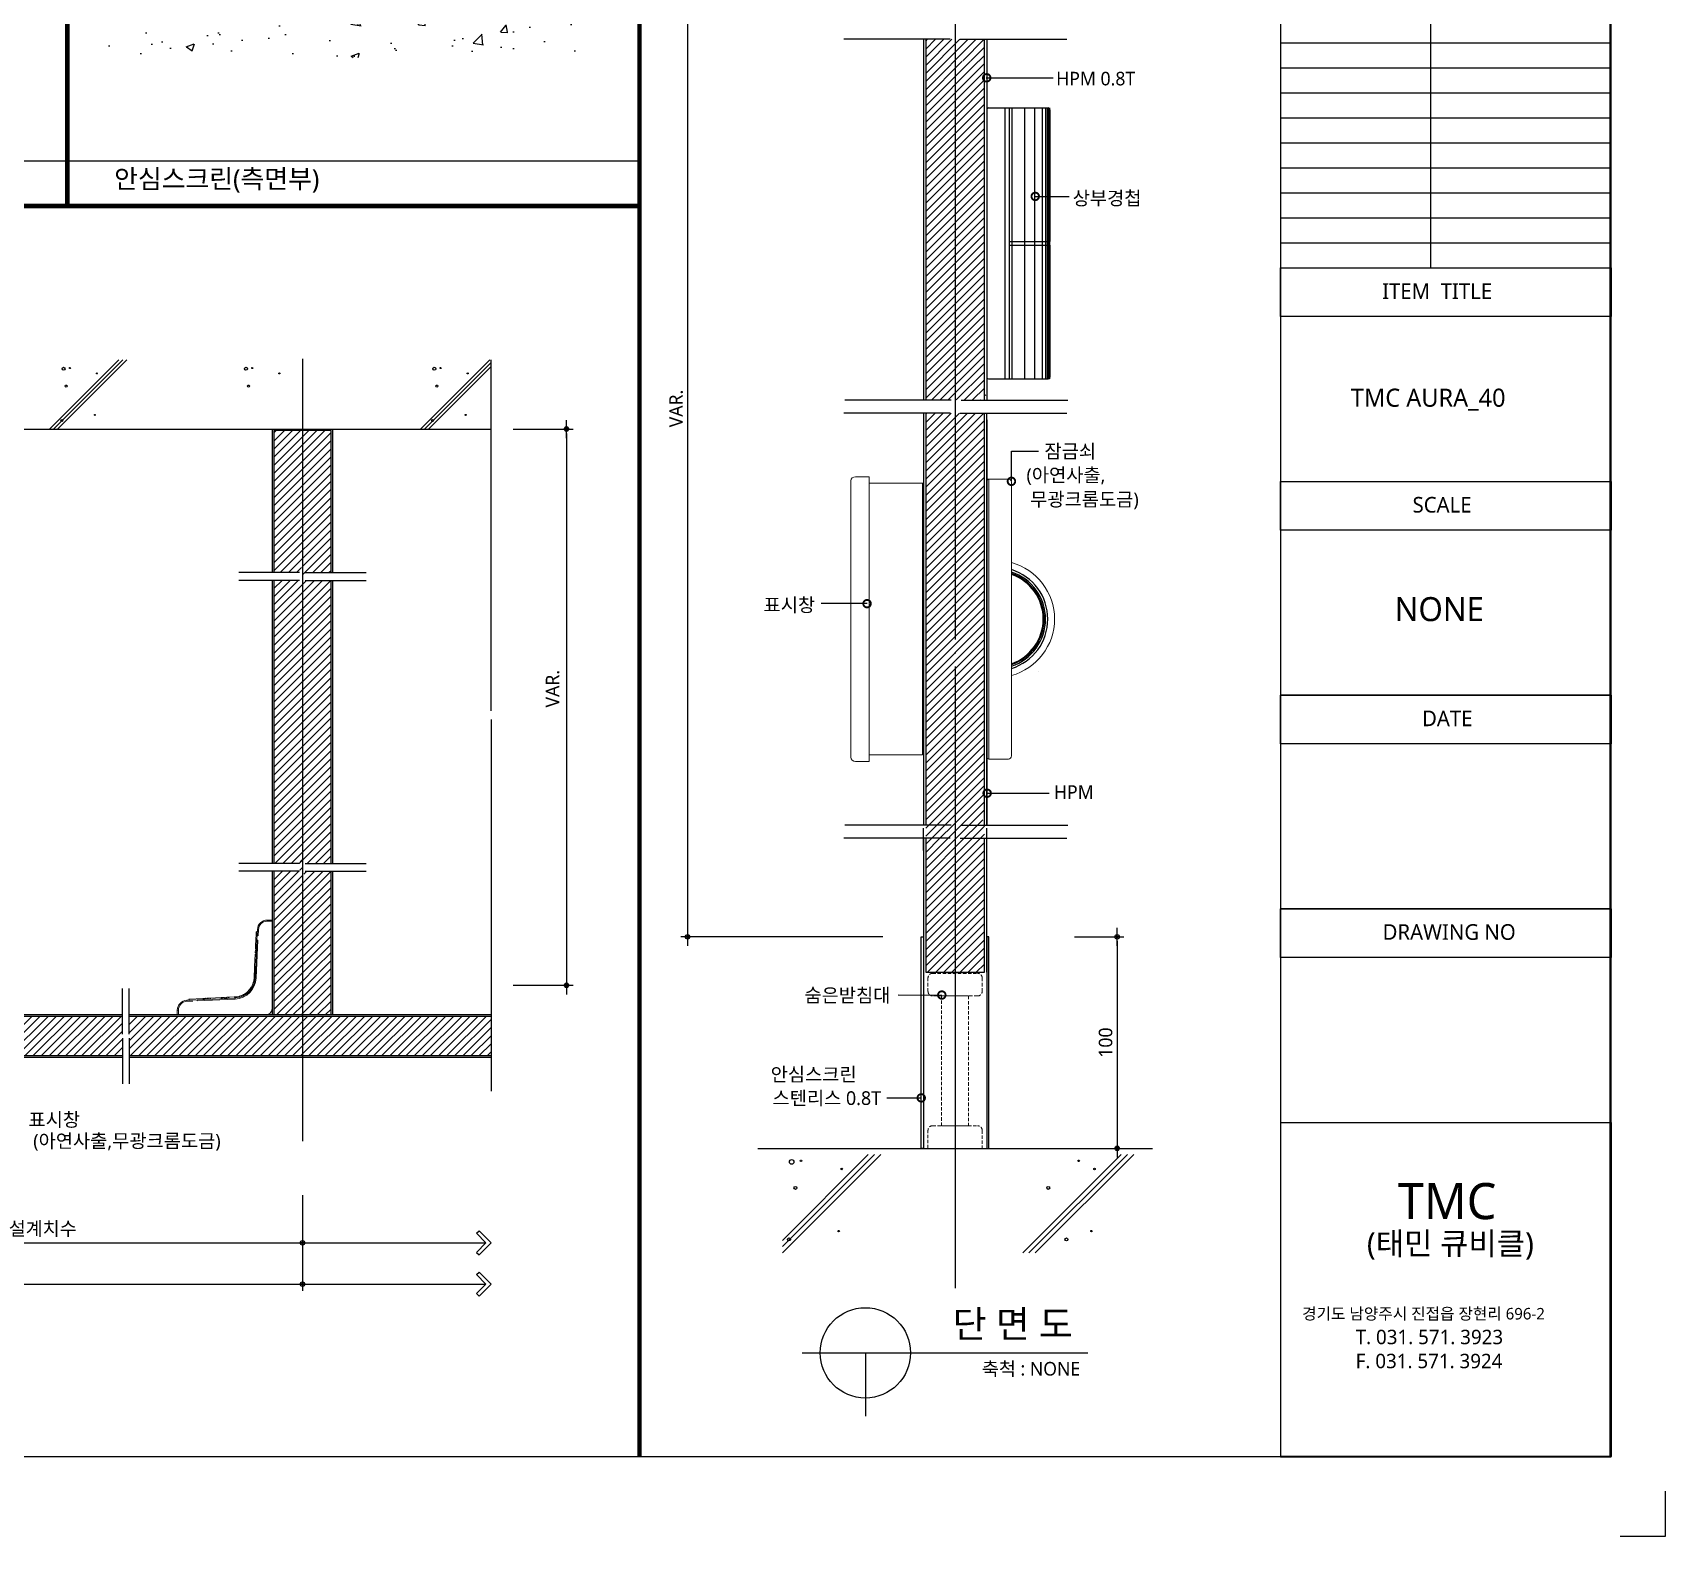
# Model space of a CAD drawing. Extents: x -256 to 8104, y -176 to 5714.
# Drawn here: x 4488 to 8104, y -176 to 3153 of the extents above; entities that cross this region are included whole.
import ezdxf
from ezdxf.enums import TextEntityAlignment as Align

# ---------------------------------------------------------------- set-up
doc = ezdxf.new("R2010")
doc.units = 0
doc.header["$LTSCALE"] = 30
doc.linetypes.add('CEN', pattern=[62, 60, -1, 0, -1])
doc.linetypes.add('HIDDEN', pattern=[0.375, 0.25, -0.125])
doc.layers.get('0').update_dxf_attribs({"linetype": 'CONTINUOUS'})
doc.layers.get('DEFPOINTS').update_dxf_attribs({"linetype": 'CONTINUOUS'})
for name, color, linetype in [('C', 2, 'CONTINUOUS'), ('curior-0Line', 252, 'CONTINUOUS'), ('DIM', 7, 'CONTINUOUS'), ('HAT', 8, 'CONTINUOUS'), ('HID', 9, 'HIDDEN'), ('TIT', 3, 'CONTINUOUS'), ('경첩', 4, 'CONTINUOUS'), ('문자', 3, 'CONTINUOUS'), ('부자재', 4, 'CONTINUOUS'), ('잠금쇠(회전형)', 4, 'CONTINUOUS'), ('중심선', 1, 'CEN'), ('치수', 1, 'CONTINUOUS'), ('판넬', 2, 'CONTINUOUS'), ('해치', 8, 'CONTINUOUS')]:
    doc.layers.add(name, color=color, linetype=linetype)
doc.styles.add('돋움', font='malgun.ttf')
doc.dimstyles.new('10', dxfattribs={"dimscale": 10, "dimtxt": 3, "dimasz": 1, "dimexe": 1.5, "dimexo": 2, "dimgap": 1, "dimtad": 1, "dimdec": 0, "dimlunit": 6, "dimtxsty": '돋움', "dimblk": 'DIMDOT', "dimcen": -1, "dimdle": 1.5, "dimclrt": 3, "dimazin": 3, "dimtfac": 1, "dimtdec": 0, "dimtix": 1, "dimtmove": 2, "dimatfit": 3, "dimldrblk": 'DIMDOT', "dimarcsym": 0})
pattern_1 = [(45, (190000, -7000), (-8.980256, 8.980256), [])]

# ---------------------------------------------------------------- blocks, each defined once
blk = doc.blocks.new('DIMDOT')
at = {"linetype": 'Continuous'}
blk.add_line((-2, 0), (2, 0), dxfattribs=at)
for radius in [0.5, 0.25]:
    blk.add_circle((0, 0), radius, dxfattribs=at)
blk = doc.blocks.new('*D1080')
at = {"layer": 'DEFPOINTS', "color": 0}
for p in [(198653.4, -6224.5), (203407.3, -6224.5), (203407.3, -6441.7)]:
    blk.add_point(p, dxfattribs=at)
at = {"layer": 'DIM', "color": 0, "lineweight": -2, "ltscale": 10}
for p, q in [((198653.4, -6244.5), (198653.4, -6456.7)), ((203407.3, -6244.5), (203407.3, -6456.7)), ((198663.4, -6441.7), (203397.3, -6441.7))]:
    blk.add_line(p, q, dxfattribs=at)
at = {"layer": 'DIM', "color": 0, "lineweight": -2, "xscale": 10, "yscale": 10, "zscale": 10, "rotation": 180}
blk.add_blockref('DIMDOT', (198653.4, -6441.7), dxfattribs=at)
at = {"layer": 'DIM', "color": 0, "lineweight": -2, "xscale": 10, "yscale": 10, "zscale": 10}
blk.add_blockref('DIMDOT', (203407.3, -6441.7), dxfattribs=at)
at = {"layer": 'DIM', "color": 3, "insert": (201030.4, -6412), "char_height": 30, "attachment_point": 5, "style": '돋움'}
blk.add_mtext('설계치수', dxfattribs=at)
blk = doc.blocks.new('*D1081')
at = {"layer": 'DEFPOINTS', "color": 0}
for p in [(202256.5, -6224.5), (203407.3, -6224.5), (203407.3, -6350.2)]:
    blk.add_point(p, dxfattribs=at)
at = {"layer": 'DIM', "color": 0, "lineweight": -2, "ltscale": 10}
for p, q in [((202256.5, -6244.5), (202256.5, -6365.2)), ((203407.3, -6244.5), (203407.3, -6365.2)), ((202266.5, -6350.2), (203397.3, -6350.2))]:
    blk.add_line(p, q, dxfattribs=at)
at = {"layer": 'DIM', "color": 0, "lineweight": -2, "xscale": 10, "yscale": 10, "zscale": 10, "rotation": 180}
blk.add_blockref('DIMDOT', (202256.5, -6350.2), dxfattribs=at)
at = {"layer": 'DIM', "color": 0, "lineweight": -2, "xscale": 10, "yscale": 10, "zscale": 10}
blk.add_blockref('DIMDOT', (203407.3, -6350.2), dxfattribs=at)
at = {"layer": 'DIM', "color": 3, "insert": (202831.9, -6320.5), "char_height": 30, "attachment_point": 5, "style": '돋움'}
blk.add_mtext('설계치수', dxfattribs=at)
blk = doc.blocks.new('*D1083')
at = {"layer": 'DEFPOINTS', "color": 0}
for p in [(203854.1, -4548.8), (203854.1, -5780.2), (203992, -5780.2)]:
    blk.add_point(p, dxfattribs=at)
at = {"layer": 'DIM', "color": 0, "lineweight": -2, "ltscale": 10}
for p, q in [((203874.1, -4548.8), (204007, -4548.8)), ((203992, -4558.8), (203992, -5770.2)), ((203874.1, -5780.2), (204007, -5780.2))]:
    blk.add_line(p, q, dxfattribs=at)
at = {"layer": 'DIM', "color": 0, "lineweight": -2, "xscale": 10, "yscale": 10, "zscale": 10}
for p, rotation in [((203992, -4548.8), 90), ((203992, -5780.2), 270)]:
    blk.add_blockref('DIMDOT', p, dxfattribs=dict(at, rotation=rotation))
at = {"layer": 'DIM', "color": 3, "insert": (203961.2, -5123.6), "char_height": 30, "attachment_point": 5, "rotation": 90, "style": '돋움'}
blk.add_mtext('VAR.', dxfattribs=at)
blk = doc.blocks.new('A$C06B31977')
for p, q in [((1.26, 11.06), (1.26, 21.17)), ((1.26, 10.11), (1.26, 0))]:
    blk.add_line(p, q)
blk = doc.blocks.new('A$C13EB2441')
for p, q in [((0.84, 7.37), (0.84, 14.11)), ((0.84, 6.74), (0.84, 0))]:
    blk.add_line(p, q)
blk = doc.blocks.new('*D1092')
at = {"layer": 'DEFPOINTS', "color": 0}
for p in [(204712.9, -3333.9), (204260.1, -5672.9), (204712.9, -5672.9)]:
    blk.add_point(p, dxfattribs=at)
at = {"layer": 'DIM', "color": 0, "lineweight": -2, "ltscale": 10}
for p, q in [((204692.9, -3333.9), (204245.1, -3333.9)), ((204260.1, -3343.9), (204260.1, -5662.9)), ((204692.9, -5672.9), (204245.1, -5672.9))]:
    blk.add_line(p, q, dxfattribs=at)
at = {"layer": 'DIM', "color": 0, "lineweight": -2, "xscale": 10, "yscale": 10, "zscale": 10}
for p, rotation in [((204260.1, -3333.9), 90), ((204260.1, -5672.9), 270)]:
    blk.add_blockref('DIMDOT', p, dxfattribs=dict(at, rotation=rotation))
at = {"layer": 'DIM', "color": 3, "insert": (204234.8, -4503.4), "char_height": 30, "attachment_point": 5, "rotation": 90, "style": '돋움'}
blk.add_mtext('VAR.', dxfattribs=at)
blk = doc.blocks.new('_DOTSMALL')
at = {"color": 0, "linetype": 'ByBlock', "const_width": 0.5}
blk.add_lwpolyline([(-0.0625, 0, 1), (0.0625, 0, 1)], format="xyb", close=True, dxfattribs=at)
blk = doc.blocks.new('A$C63EC304E')
at = {"layer": '치수', "color": 1, "xscale": 2.5, "yscale": 2.5, "zscale": 2.5, "rotation": 234.3098741996962}
blk.add_blockref('_DOTSMALL', (0.31, 0.31), dxfattribs=at)
blk = doc.blocks.new('A$C2BC9653E')
at = {"layer": '치수', "xscale": 0.3333333333333333, "yscale": 0.3333333333333333, "zscale": 0.3333333333333333}
blk.add_blockref('A$C63EC304E', (0, 0), dxfattribs=at)
blk = doc.blocks.new('A$C7FC71301')
at = {"layer": '치수', "rotation": 180}
blk.add_blockref('A$C2BC9653E', (0.208, 0.208), dxfattribs=at)
blk = doc.blocks.new('A$C4A20372B')
at = {"layer": '치수'}
blk.add_blockref('A$C7FC71301', (0, 0), dxfattribs=at)
blk = doc.blocks.new('A$C566469F5')
at = {"layer": '치수'}
blk.add_blockref('A$C4A20372B', (0, 0), dxfattribs=at)
blk = doc.blocks.new('A$C7E317CD4')
at = {"layer": '해치', "xscale": 2, "yscale": 2, "zscale": 2}
blk.add_blockref('A$C566469F5', (0, 0), dxfattribs=at)
blk = doc.blocks.new('A$C601D7F27')
at = {"layer": '치수'}
blk.add_blockref('A$C7E317CD4', (0, 0), dxfattribs=at)
blk = doc.blocks.new('A$C38802C08')
at = {"layer": '치수'}
blk.add_blockref('A$C601D7F27', (0, 0), dxfattribs=at)
blk = doc.blocks.new('*D1093')
at = {"layer": 'DEFPOINTS', "color": 0}
for p in [(205097.3, -5672.8), (205097.3, -6141.1), (205211.6, -6141.1)]:
    blk.add_point(p, dxfattribs=at)
at = {"layer": 'DIM', "color": 0, "lineweight": -2, "ltscale": 10}
for p, q in [((205117.3, -5672.8), (205226.6, -5672.8)), ((205211.6, -5682.8), (205211.6, -6131.1)), ((205117.3, -6141.1), (205226.6, -6141.1))]:
    blk.add_line(p, q, dxfattribs=at)
at = {"layer": 'DIM', "color": 0, "lineweight": -2, "xscale": 10, "yscale": 10, "zscale": 10}
for p, rotation in [((205211.6, -5672.8), 90), ((205211.6, -6141.1), 270)]:
    blk.add_blockref('DIMDOT', p, dxfattribs=dict(at, rotation=rotation))
at = {"layer": 'DIM', "color": 3, "insert": (205186, -5907), "char_height": 30, "attachment_point": 5, "rotation": 90, "style": '돋움'}
blk.add_mtext('100', dxfattribs=at)
blk = doc.blocks.new('AURA_40', base_point=(198321.5, -6824.2))
at = {"layer": 'HAT'}
h = blk.add_hatch(dxfattribs=at)
h.set_pattern_fill('ANSI31', color=256, scale=4, style=0)
h.set_pattern_definition(pattern_1)
edge = h.paths.add_edge_path()
edge.add_line((204917.6, -3734.6), (204858.2, -3734.6))
edge.add_arc((204856.1, -3734.6), 2.08, -54.3099, 0, ccw=False)
edge.add_arc((204856.1, -3734.6), 2.08, 125.6901, 305.6901, ccw=False)
edge.add_arc((204856.1, -3734.6), 2.08, 0, 125.6901, ccw=False)
edge.add_line((204858.2, -3734.6), (204917.6, -3734.6))
edge.add_line((204917.6, -3734.6), (204917.6, -3685.9))
edge.add_line((204917.6, -3685.9), (204907.3, -3685.9))
edge.add_spline(control_points=[(204904.5, -3693.7), (204905.5, -3691.1), (204906.4, -3688.4), (204907.3, -3685.9)], knot_values=[0, 0, 0, 0, 0.152076, 0.152076, 0.152076, 0.152076], degree=3, periodic=0)
edge.add_line((204907.3, -3685.9), (204852.6, -3685.9))
edge.add_line((204852.6, -3685.9), (204852.6, -4484.4))
edge.add_line((204852.6, -4484.4), (204909.3, -4484.4))
edge.add_spline(control_points=[(204909.3, -4484.4), (204912.5, -4475.7), (204915.5, -4467.8), (204917.6, -4464)], knot_values=[0.152076, 0.152076, 0.152076, 0.152076, 0.673721, 0.673721, 0.673721, 0.673721], degree=3, periodic=0)
edge.add_spline(control_points=[(204920, -4484.4), (204920.5, -4474.4), (204921.6, -4459.1), (204918.7, -4462), (204917.6, -4464)], knot_values=[0.673721, 0.673721, 0.673721, 0.673721, 1.332503, 1.60798, 1.60798, 1.60798, 1.60798], degree=3, periodic=0)
edge.add_line((204917.6, -4464), (204917.6, -3734.6))
h.paths.add_polyline_path([(204852.6, -3685.9), (204787.6, -3685.9), (204787.6, -4484.4), (204852.6, -4484.4)])
h = blk.add_hatch(dxfattribs=at)
h.set_pattern_fill('ANSI31', color=256, scale=4, style=0)
h.set_pattern_definition(pattern_1)
h.paths.add_polyline_path([(204852.6, -4970), (204787.6, -4970), (204787.6, -5425.5), (204852.6, -5425.5), (204852.6, -5316, -0.567825), (204852.6, -5312.4)])
h.paths.add_polyline_path([(204917.6, -4970), (204852.6, -4970), (204852.6, -5312.4, -0.582142), (204855.8, -5314.2), (204917.6, -5314.2)])
edge = h.paths.add_edge_path()
edge.add_line((204917.6, -5314.2), (204855.8, -5314.2))
edge.add_arc((204853.7, -5314.2), 2.08, -54.3099, 0, ccw=False)
edge.add_arc((204853.7, -5314.2), 2.08, 239.178, 305.6901, ccw=False)
edge.add_line((204852.6, -5316), (204852.6, -5425.5))
edge.add_line((204852.6, -5425.5), (204909.3, -5425.5))
edge.add_spline(control_points=[(204909.3, -5425.5), (204912.5, -5416.7), (204915.5, -5408.9), (204917.6, -5405.1)], knot_values=[0.152076, 0.152076, 0.152076, 0.152076, 0.673721, 0.673721, 0.673721, 0.673721], degree=3, periodic=0)
edge.add_line((204917.6, -5405.1), (204917.6, -5314.2))
h.paths.add_polyline_path([(204852.6, -4513.4), (204787.6, -4513.4), (204787.6, -4970), (204852.6, -4970)])
edge = h.paths.add_edge_path()
edge.add_line((204917.6, -4513.4), (204907.3, -4513.4))
edge.add_spline(control_points=[(204904.5, -4521.2), (204905.5, -4518.6), (204906.4, -4516), (204907.3, -4513.4)], knot_values=[0, 0, 0, 0, 0.152076, 0.152076, 0.152076, 0.152076], degree=3, periodic=0)
edge.add_line((204907.3, -4513.4), (204852.6, -4513.4))
edge.add_line((204852.6, -4513.4), (204852.6, -4970))
edge.add_line((204852.6, -4970), (204917.6, -4970))
edge.add_line((204917.6, -4970), (204917.6, -4513.4))
at = {"layer": 'HAT', "transparency": 33554687}
h = blk.add_hatch(dxfattribs=at)
h.set_pattern_fill('ANSI31', color=256, scale=4, style=0)
h.set_pattern_definition(pattern_1)
h.paths.add_polyline_path([(204787.6, -5425.5), (204787.6, -5454.5), (204842, -5454.5), (204852.6, -5454.5), (204852.6, -5425.5), (204844, -5425.5)])
h.paths.add_polyline_path([(204917.6, -5454.5), (204917.6, -5425.5), (204866.2, -5425.5), (204852.6, -5425.5), (204852.6, -5454.5), (204864.3, -5454.5)])
h = blk.add_hatch(dxfattribs=at)
h.set_pattern_fill('ANSI31', color=256, scale=4, style=0)
h.set_pattern_definition(pattern_1)
h.paths.add_polyline_path([(204842, -5454.5), (204787.6, -5454.5), (204787.6, -5751.3), (204852.6, -5751.3), (204852.6, -5454.5)])
h.paths.add_polyline_path([(204917.6, -5454.5), (204864.3, -5454.5), (204852.6, -5454.5), (204852.6, -5751.3), (204917.6, -5751.3)])
at = {"layer": '해치'}
h = blk.add_hatch(dxfattribs=at)
h.set_pattern_fill('AR-CONC', color=256, style=0)
h.set_pattern_definition([(50, (201538.17, -5160.01), (182.185, -15.939), [19.05, -209.55]), (355, (201538.17, -5160.01), (-35.243, 191.057), [15.24, -167.64]), (100.451, (201553.35, -5161.34), (146.943, 175.117), [16.19, -178.09]), (46.184, (201538.17, -5109.2), (271.079, -42.042), [28.575, -314.325]), (96.636, (201560.76, -5112.71), (237.404, 247.426), [24.285, -267.135]), (351.184, (201538.17, -5109.2), (237.405, 247.425), [22.86, -251.46]), (21, (201563.57, -5121.91), (151.615, -102.2655), [19.05, -209.55]), (326, (201563.57, -5121.91), (61.802, 184.188), [15.24, -167.64]), (71.4514, (201576.2, -5130.43), (213.416, 81.923), [16.19, -178.09]), (37.5, (201538.166, -5160.01), (3.0886, 84.555), [0, -165.608, 0, -170.18, 0, -168.275]), (7.5, (201538.17, -5160.01), (66.8197, 100.1806), [0, -97.028, 0, -161.798, 0, -64.135]), (327.5, (201481.524, -5160.01), (135.5906, -5.7287), [0, -63.5, 0, -198.12, 0, -262.89]), (317.5, (201456.12, -5160.01), (148.129, 25.4265), [0, -82.55, 0, -131.572, 0, -186.69])])
h.paths.add_polyline_path([(204017.7, -3726.3), (204017.7, -3623.3), (202967.6, -3623.3), (202967.6, -3726.3)])
h = blk.add_hatch(dxfattribs=at)
h.set_pattern_fill('ANSI31', color=256, scale=4, style=0)
h.set_pattern_definition([(45, (-72903.08, -62996.612), (-8.9802561, 8.9802561), [])])
edge = h.paths.add_edge_path()
edge.add_line((203407.3, -4552.2), (203344.9, -4552.2))
edge.add_line((203344.9, -4552.2), (203344, -4553.1))
edge.add_line((203344, -4553.1), (203344, -4653.5))
edge.add_line((203344, -4653.5), (203386.8, -4653.5))
edge.add_line((203386.8, -4653.5), (203386.8, -4695))
edge.add_line((203386.8, -4695), (203344, -4695))
edge.add_line((203344, -4695), (203344, -4866.7))
edge.add_line((203344, -4866.7), (203400.6, -4866.7))
edge.add_spline(control_points=[(203400.6, -4866.7), (203403.3, -4859.1), (203409.4, -4843.7), (203405.5, -4874.6), (203407, -4877.1), (203407.3, -4877.1)], knot_values=[0.456227, 0.456227, 0.456227, 0.456227, 2.847595, 6.178025, 6.737145, 6.737145, 6.737145, 6.737145], degree=3, periodic=0)
edge.add_spline(control_points=[(203407, -4876.9), (203407.1, -4873.9), (203407.1, -4871.2), (203406.6, -4870.8), (203406.5, -4870.8)], knot_values=[0.891967, 0.891967, 0.891967, 0.891967, 1.280656, 1.337888, 1.337888, 1.337888, 1.337888], degree=3, periodic=0)
edge.add_line((203407.3, -4877.1), (203407.3, -4552.2))
edge = h.paths.add_edge_path()
edge.add_line((203470.7, -4552.2), (203407.3, -4552.2))
edge.add_line((203407.3, -4552.2), (203407.3, -4877.1))
edge.add_spline(control_points=[(203407.3, -4877.1), (203408.5, -4877.4), (203410.7, -4873), (203413.4, -4866.7)], knot_values=[6.737145, 6.737145, 6.737145, 6.737145, 8.913909, 8.913909, 8.913909, 8.913909], degree=3, periodic=0)
edge.add_spline(control_points=[(203413.4, -4866.7), (203415.4, -4861.9), (203417.7, -4855.9), (203420.1, -4850)], knot_values=[8.913909, 8.913909, 8.913909, 8.913909, 10.573873, 10.573873, 10.573873, 10.573873], degree=3, periodic=0)
edge.add_line((203413.4, -4866.7), (203470.7, -4866.7))
edge.add_line((203470.7, -4866.7), (203470.7, -4695))
edge.add_line((203470.7, -4695), (203427.8, -4695))
edge.add_line((203427.8, -4695), (203427.8, -4653.5))
edge.add_line((203427.8, -4653.5), (203470.7, -4653.5))
edge.add_line((203470.7, -4653.5), (203470.7, -4552.2))
h.paths.add_polyline_path([(203470.7, -4653.5), (203427.8, -4653.5), (203427.8, -4695), (203470.7, -4695)], flags=16)
h.paths.add_polyline_path([(203386.8, -4653.5), (203344, -4653.5), (203344, -4695), (203386.8, -4695)], flags=16)
h = blk.add_hatch(dxfattribs=at)
h.set_pattern_fill('ANSI31', color=256, scale=4, style=0)
h.set_pattern_definition([(45, (203407.324, -5197.163), (-8.98026, 8.98026), [])])
h.paths.add_polyline_path([(203470.7, -4883.8), (203344, -4883.8), (203344, -5510.5), (203470.7, -5510.5)])
at = {"layer": '해치', "transparency": 33554687}
h = blk.add_hatch(dxfattribs=at)
h.set_pattern_fill('ANSI31', color=256, scale=4)
h.set_pattern_definition(pattern_1)
edge = h.paths.add_edge_path()
edge.add_spline(control_points=[(203407.3, -5538.1), (203407, -5538), (203405.9, -5536.3), (203406.8, -5526.4), (203407, -5520.7)], knot_values=[1.337888, 1.337888, 1.337888, 1.337888, 1.524261, 2.245715, 2.245715, 2.245715, 2.245715], degree=3, periodic=0)
edge.add_spline(control_points=[(203407.3, -5520.9), (203407, -5520.9), (203405.5, -5518.4), (203409.4, -5487.5), (203403.3, -5502.9), (203400.6, -5510.5)], knot_values=[0.152076, 0.152076, 0.152076, 0.152076, 0.338449, 1.448592, 2.245715, 2.245715, 2.245715, 2.245715], degree=3, periodic=0)
edge.add_spline(control_points=[(203407, -5520.7), (203407.1, -5517.7), (203407.1, -5515), (203406.6, -5514.6), (203406.5, -5514.6)], knot_values=[0.891967, 0.891967, 0.891967, 0.891967, 1.280656, 1.337888, 1.337888, 1.337888, 1.337888], degree=3, periodic=0)
edge.add_spline(control_points=[(203406.5, -5514.6), (203405.5, -5514.5), (203403.1, -5520.5), (203400.6, -5527.6)], knot_values=[0.152076, 0.152076, 0.152076, 0.152076, 0.891967, 0.891967, 0.891967, 0.891967], degree=3, periodic=0)
edge.add_spline(control_points=[(203398.9, -5532.1), (203399.5, -5530.6), (203400, -5529.1), (203400.6, -5527.6)], knot_values=[0, 0, 0, 0, 0.152076, 0.152076, 0.152076, 0.152076], degree=3, periodic=0)
edge.add_line((203400.6, -5527.6), (203344, -5527.6))
edge.add_line((203344, -5527.6), (203344, -5700.1))
edge.add_line((203344, -5700.1), (203388.7, -5700.1))
edge.add_line((203388.7, -5700.1), (203388.7, -5741.6))
edge.add_line((203388.7, -5741.6), (203344, -5741.6))
edge.add_line((203344, -5741.6), (203344, -5845.9))
edge.add_line((203344, -5845.9), (203407.3, -5845.9))
edge.add_line((203407.3, -5845.9), (203407.3, -5538.1))
h.paths.add_polyline_path([(203470.7, -5700.1), (203425.9, -5700.1), (203425.9, -5741.6), (203470.7, -5741.6)])
h.paths.add_polyline_path([(203388.7, -5700.1), (203344, -5700.1), (203344, -5741.6), (203388.7, -5741.6)], flags=16)
h = blk.add_hatch(dxfattribs=at)
h.set_pattern_fill('ANSI31', color=256, scale=4)
h.set_pattern_definition(pattern_1)
h.paths.add_polyline_path([(203470.7, -5588.6), (203407.3, -5588.6), (203407.3, -5845.9), (203470.7, -5845.9), (203470.7, -5741.6), (203425.9, -5741.6), (203425.9, -5700.1), (203470.7, -5700.1)])
edge = h.paths.add_edge_path()
edge.add_line((203470.7, -5527.6), (203413.4, -5527.6))
edge.add_spline(control_points=[(203413.4, -5527.6), (203410.7, -5533.9), (203408.5, -5538.3), (203407.3, -5538.1)], knot_values=[2.245715, 2.245715, 2.245715, 2.245715, 2.971303, 2.971303, 2.971303, 2.971303], degree=3, periodic=0)
edge.add_line((203407.3, -5538.1), (203407.3, -5588.6))
edge.add_line((203407.3, -5588.6), (203470.7, -5588.6))
edge.add_line((203470.7, -5588.6), (203470.7, -5527.6))
h = blk.add_hatch(dxfattribs=at)
h.set_pattern_fill('ANSI31', color=256, scale=4, style=0)
h.set_pattern_definition(pattern_1)
h.paths.add_polyline_path([(203023.4, -5897.5), (203023.4, -5888), (203023.4, -5849.2), (203407.3, -5849.2), (203407.3, -5935.9), (203023.4, -5935.9)])
edge = h.paths.add_edge_path()
edge.add_line((203008.8, -5897.5), (203008.8, -5888))
edge.add_line((203008.8, -5888), (203008.8, -5849.2))
edge.add_line((203008.8, -5849.2), (202376.3, -5849.2))
edge.add_line((202376.3, -5849.2), (202376.3, -5890.4))
edge.add_arc((202376.3, -5892.5), 2.08, -35.6901, 90, ccw=False)
edge.add_arc((202376.3, -5892.5), 2.08, 270, 324.3099, ccw=False)
edge.add_line((202376.3, -5894.6), (202376.3, -5935.9))
edge.add_line((202376.3, -5935.9), (203008.8, -5935.9))
edge.add_line((203008.8, -5935.9), (203008.8, -5897.5))
h.paths.add_polyline_path([(202251.5, -5849.2), (202251.5, -5935.9), (202376.3, -5935.9), (202376.3, -5894.6, -0.610943), (202374.6, -5891.3, -0.241509), (202376.3, -5890.4), (202376.3, -5849.2)])
h.paths.add_polyline_path([(203825, -5849.2), (203407.3, -5849.2), (203407.3, -5935.9), (203825, -5935.9)])
at = {"color": 8}
blk.add_line((202768.2, -3955), (204153.5, -3955), dxfattribs=at)
for p, q in [((203825, -5172.5), (203825, -4395.7)), ((198653.4, -4548.8), (203825, -4548.8)), ((203400.7, -4866.7), (203265.9, -4866.7)), ((203413.4, -4866.7), (203548.2, -4866.7)), ((203825, -5191.5), (203825, -6014.8)), ((203400.7, -5510.5), (203265.9, -5510.5)), ((203413.4, -5510.5), (203548.2, -5510.5)), ((204415.4, -6141.1), (205289.8, -6141.1))]:
    blk.add_line(p, q)
at = {"color": 2}
for p, q in [((206425.6, -6900), (206425.6, -7000)), ((206425.6, -6900), (206425.6, -7000)), ((206425.6, -6900), (206425.6, -7000)), ((206425.6, -7000), (206325.6, -7000)), ((206425.6, -7000), (206325.6, -7000)), ((206425.6, -7000), (206325.6, -7000))]:
    blk.add_line(p, q, dxfattribs=at)
for points in [[(198320.8, -1285.8), (205573.1, -1285.8), (205573.1, -6824.2), (198320.8, -6824.2)], [(198320.8, -1285.8), (205573.1, -1285.8), (205573.1, -6824.2), (198320.8, -6824.2)], [(198320.8, -1285.8), (206302.7, -1285.8), (206302.7, -6824.2), (198320.8, -6824.2)], [(204777.6, -5672.9), (204782.6, -5672.9), (204782.6, -6141.1), (204777.6, -6141.1)], [(204927.6, -5672.9), (204922.6, -5672.9), (204922.6, -6141.1), (204927.6, -6141.1)]]:
    blk.add_lwpolyline(points, close=True, dxfattribs=at)
at = {"color": 8, "const_width": 10}
for points in [[(202886.6, -4055), (202886.6, -1285.8)], [(204153.5, -6824.2), (204153.5, -1285.8)], [(198368.9, -4055), (204153.5, -4055)]]:
    blk.add_lwpolyline(points, dxfattribs=at)
at = {"layer": 'C'}
for p, q in [((204787.6, -3685.9), (204787.6, -4484.4)), ((204917.6, -4484.4), (204917.6, -3685.9)), ((204787.6, -4513.4), (204787.6, -5425.5)), ((204917.6, -5425.5), (204917.6, -4513.4)), ((204787.6, -5454.5), (204787.6, -5751.3)), ((204917.6, -5751.3), (204917.6, -5454.5)), ((204787.6, -5751.3), (204917.6, -5751.3)), ((203008.8, -5849.2), (202618.5, -5849.2)), ((203825, -5849.2), (203023.4, -5849.2)), ((202618.5, -5935.9), (203008.8, -5935.9)), ((203023.4, -5935.9), (203825, -5935.9))]:
    blk.add_line(p, q, dxfattribs=at)
at = {"layer": 'curior-0Line'}
for p, q in [((205573.1, -1285.8), (205573.1, -6823.4)), ((205905.7, -3638.3), (205905.7, -4192)), ((205573.5, -3693.7), (206305.6, -3693.7)), ((205573.5, -3749), (206305.6, -3749)), ((205573.5, -3804.4), (206305.6, -3804.4)), ((205573.5, -3859.8), (206305.6, -3859.8)), ((205573.5, -3915.2), (206305.6, -3915.2)), ((205573.5, -3970.5), (206305.6, -3970.5)), ((205573.5, -4025.9), (206305.6, -4025.9)), ((205573.5, -4081.3), (206305.6, -4081.3)), ((205573.5, -4136.7), (206305.6, -4136.7)), ((205573.5, -4192), (206305.6, -4192))]:
    blk.add_line(p, q, dxfattribs=at)
for points in [[(206305.6, -1285.8), (205573.1, -1285.8), (205573.1, -6824.2), (206305.6, -6824.2)], [(205573.5, -4192), (206305.6, -4192), (206305.6, -4299.8), (205573.5, -4299.8)], [(205573.5, -4664.9), (206305.6, -4664.9), (206305.6, -4772.7), (205573.5, -4772.7)], [(205573.5, -5610.8), (206305.6, -5610.8), (206305.6, -5137.8), (205573.5, -5137.8)], [(205573.5, -5137.8), (206305.6, -5137.8), (206305.6, -5245.6), (205573.5, -5245.6)], [(205573.5, -6083.7), (206305.6, -6083.7), (206305.6, -5610.8), (205573.5, -5610.8)], [(205573.5, -5610.8), (206305.6, -5610.8), (206305.6, -5718.5), (205573.5, -5718.5)], [(206305.6, -6823.4), (205573.8, -6823.4), (205573.8, -6083.7), (206305.6, -6083.7)]]:
    blk.add_lwpolyline(points, close=True, dxfattribs=at)
at = {"layer": 'DIM', "ltscale": 10}
for p, q in [((203792.5, -6329.1), (203798.3, -6323.4)), ((203825, -6350.2), (203798.3, -6323.4)), ((203407.3, -6350.2), (203813.6, -6350.2)), ((203813.6, -6350.2), (203792.5, -6329.1)), ((203813.6, -6350.2), (203792.5, -6371.3)), ((203825, -6350.2), (203798.3, -6377)), ((203792.5, -6371.3), (203798.3, -6377)), ((203792.5, -6420.6), (203798.3, -6414.9)), ((203813.6, -6441.7), (203792.5, -6420.6)), ((203825, -6441.7), (203798.3, -6414.9)), ((203407.3, -6441.7), (203813.6, -6441.7)), ((203813.6, -6441.7), (203792.5, -6462.7)), ((203792.5, -6462.7), (203798.3, -6468.4)), ((203825, -6441.7), (203798.3, -6468.4))]:
    blk.add_line(p, q, dxfattribs=at)
at = {"layer": 'HAT'}
for radius, start, end in [(114.6, 287.404, 72.596), (109.6, 288.2251, 71.7749), (106.6, 288.7568, 71.2432), (104.6, 289.1292, 70.8708)]:
    blk.add_arc((204943.3, -4969.4), radius, start, end, dxfattribs=at)
at = {"layer": 'HID', "lineweight": 15}
for points in [[(204802.6, -5753.7), (204902.6, -5753.7, -0.414214), (204912.6, -5763.7), (204912.6, -5793.7, -0.414214), (204902.6, -5803.7), (204802.6, -5803.7, -0.414214), (204792.6, -5793.7), (204792.6, -5763.7, -0.414214)], [(204802.6, -6091.1), (204902.6, -6091.1, -0.414214), (204912.6, -6101.1), (204912.6, -6141.1), (204792.6, -6141.1), (204792.6, -6101.1, -0.414214)]]:
    blk.add_lwpolyline(points, format="xyb", close=True, dxfattribs=at)
blk.add_lwpolyline([(204822.6, -5803.7), (204882.6, -5803.7), (204882.6, -6091.1), (204822.6, -6091.1)], close=True, dxfattribs=at)
at = {"layer": 'TIT', "color": 7}
for p, q in [((204513.9, -6593.8), (205146.6, -6593.8)), ((204654.2, -6593.8), (204654.2, -6733.8))]:
    blk.add_line(p, q, dxfattribs=at)
blk.add_circle((204653.9, -6593.8), 100, dxfattribs=at)
at = {"layer": '경첩', "color": 4, "linetype": 'Continuous', "lineweight": 15}
for p, q in [((203329.3, -5638.2), (203329.3, -5635.9)), ((203340, -5635.9), (203329.3, -5635.9)), ((203329.3, -5638.2), (203340, -5638.2)), ((203340, -5638.2), (203340, -5635.9)), ((203340, -5658.3), (203340, -5638.2)), ((203304.6, -5666.9), (203303.4, -5692.2)), ((203304.6, -5666.9), (203306.9, -5669.2)), ((203305.6, -5661.4), (203307.2, -5662.9)), ((203307.4, -5656.8), (203306.3, -5680.1)), ((203309.1, -5670.4), (203309.8, -5656.9)), ((203340, -5661.5), (203340, -5659.2)), ((203340, -5661.5), (203340, -5831.9)), ((203302.5, -5711.1), (203301.3, -5737.8)), ((203306.3, -5680.1), (203302.4, -5763.8)), ((203302.5, -5711.1), (203304.8, -5713.3)), ((203303, -5701.6), (203302.7, -5707.9)), ((203302.7, -5707.9), (203304.9, -5710.1)), ((203303, -5701.6), (203305.2, -5703.8)), ((203303.1, -5698.5), (203305.4, -5700.7)), ((203303.4, -5692.2), (203305.7, -5694.4)), ((203304.7, -5763.9), (203308.7, -5680.2)), ((203301, -5744.1), (203300.6, -5752.7)), ((203301, -5744.1), (203303.2, -5746.3)), ((203301.3, -5737.9), (203301.1, -5741.9)), ((203301.1, -5741.9), (203303.3, -5744.1)), ((203301.3, -5737.8), (203303.5, -5740.1)), ((203301.3, -5737.9), (203303.5, -5740.2)), ((203294.9, -5782.6), (203296.6, -5784.3)), ((203296, -5780.4), (203297.7, -5782.1)), ((203297.5, -5776.6), (203299.3, -5778.4)), ((203298.9, -5771.7), (203300.9, -5773.7)), ((203300.8, -5773.7), (203298.9, -5771.8)), ((203299.6, -5768.3), (203301.6, -5770.3)), ((203299.9, -5766.2), (203302, -5768.3)), ((203300.3, -5757.7), (203300.1, -5763.7)), ((203300.4, -5756.8), (203300.3, -5757.7)), ((203300.3, -5757.7), (203302.6, -5759.9)), ((203300.5, -5753.6), (203300.4, -5756.8)), ((203300.4, -5756.8), (203302.6, -5759)), ((203300.6, -5752.7), (203300.5, -5753.6)), ((203300.5, -5753.6), (203302.8, -5755.8)), ((203300.6, -5752.7), (203302.8, -5754.9)), ((203174.2, -5812.2), (203150.9, -5813.3)), ((203151, -5815.6), (203164.5, -5815)), ((203155.5, -5811.5), (203156.3, -5810.7)), ((203155.5, -5811.5), (203157, -5813)), ((203186.3, -5809.3), (203156.3, -5810.7)), ((203258, -5808.3), (203174.2, -5812.2)), ((203174.3, -5814.5), (203258.1, -5810.6)), ((203186.3, -5809.3), (203188.5, -5811.5)), ((203192.6, -5809), (203194.8, -5811.2)), ((203195.7, -5808.9), (203198, -5811.1)), ((203227.3, -5807.4), (203202, -5808.6)), ((203202, -5808.6), (203204.3, -5810.8)), ((203227.3, -5807.4), (203229.5, -5809.6)), ((203233.6, -5807.1), (203235.8, -5809.3)), ((203236.7, -5806.9), (203238.9, -5809.2)), ((203255.6, -5806), (203243, -5806.6)), ((203243, -5806.6), (203245.2, -5808.9)), ((203257.9, -5805.9), (203255.6, -5806)), ((203255.6, -5806), (203257.8, -5808.3)), ((203267.3, -5804.5), (203269.1, -5806.4)), ((203272.2, -5802.8), (203274, -5804.6)), ((203274.5, -5801.8), (203276.3, -5803.6)), ((203278.8, -5799.5), (203280.5, -5801.2)), ((203280.8, -5798.2), (203282.5, -5799.9)), ((203291, -5788.6), (203292.6, -5790.3)), ((203292.4, -5786.7), (203294, -5788.4)), ((203132.3, -5835.2), (203130, -5835.2)), ((203130, -5835.2), (203130, -5845.9)), ((203130, -5845.9), (203132.3, -5845.9)), ((203132.3, -5845.9), (203132.3, -5835.2)), ((203132.3, -5845.9), (203152.4, -5845.9)), ((203153.3, -5845.9), (203155.7, -5845.9)), ((203326, -5845.9), (203155.7, -5845.9))]:
    blk.add_line(p, q, dxfattribs=at)
at = {"layer": '경첩', "color": 4, "linetype": 'Continuous', "lineweight": 15, "flags": 128}
for points in [[(203304.8, -5662.2), (203304.8, -5663.2), (203304.7, -5664.3), (203304.7, -5665.6), (203304.6, -5666.9)], [(203304.8, -5662.2), (203305, -5662), (203305.2, -5661.8), (203305.3, -5661.7), (203305.4, -5661.6), (203305.5, -5661.5), (203305.6, -5661.4), (203305.6, -5661.4), (203305.6, -5661.4)], [(203309.8, -5656.9), (203309.3, -5656.8), (203308.9, -5656.8), (203308.5, -5656.8), (203308.1, -5656.8), (203307.8, -5656.8), (203307.6, -5656.8), (203307.5, -5656.8), (203307.4, -5656.8)], [(203303.4, -5692.2), (203303.4, -5693.4), (203303.3, -5694.6), (203303.3, -5695.7), (203303.2, -5696.6), (203303.2, -5697.4), (203303.2, -5698), (203303.1, -5698.3), (203303.1, -5698.5)], [(203306.3, -5680.1), (203306.4, -5680.1), (203306.5, -5680.1), (203306.7, -5680.1), (203307, -5680.1), (203307.4, -5680.1), (203307.8, -5680.2), (203308.2, -5680.2), (203308.7, -5680.2)], [(203301.1, -5741.9), (203301.1, -5742.6), (203301, -5743.3), (203301, -5744.1)], [(203301.3, -5737.8), (203301.3, -5737.9), (203301.3, -5737.9)], [(203298.9, -5771.7), (203298.9, -5771.7), (203298.9, -5771.7)], [(203299.9, -5766.2), (203299.7, -5767.7), (203299.6, -5768.3)], [(203302.4, -5763.8), (203302.4, -5763.8), (203302.6, -5763.8), (203302.8, -5763.9), (203303.1, -5763.9), (203303.4, -5763.9), (203303.8, -5763.9), (203304.3, -5763.9), (203304.7, -5763.9)], [(203151, -5815.6), (203151, -5815.2), (203151, -5814.7), (203150.9, -5814.3), (203150.9, -5814), (203150.9, -5813.7), (203150.9, -5813.5), (203150.9, -5813.3), (203150.9, -5813.3)], [(203174.2, -5812.2), (203174.2, -5812.2), (203174.2, -5812.4), (203174.2, -5812.6), (203174.3, -5812.9), (203174.3, -5813.2), (203174.3, -5813.6), (203174.3, -5814.1), (203174.3, -5814.5)], [(203192.6, -5809), (203192.5, -5809), (203192.1, -5809), (203191.5, -5809.1), (203190.7, -5809.1), (203189.8, -5809.1), (203188.7, -5809.2), (203187.5, -5809.2), (203186.3, -5809.3)], [(203202, -5808.6), (203201, -5808.6), (203199.9, -5808.7), (203198.9, -5808.7), (203198, -5808.7), (203197.2, -5808.8), (203196.6, -5808.8), (203196.1, -5808.8), (203195.8, -5808.8), (203195.7, -5808.9)], [(203233.6, -5807.1), (203233.4, -5807.1), (203233.1, -5807.1), (203232.5, -5807.1), (203231.7, -5807.2), (203230.8, -5807.2), (203229.7, -5807.3), (203228.5, -5807.3), (203227.3, -5807.4)], [(203243, -5806.6), (203241.8, -5806.7), (203240.6, -5806.7), (203239.5, -5806.8), (203238.6, -5806.8), (203237.8, -5806.9), (203237.2, -5806.9), (203236.8, -5806.9), (203236.7, -5806.9)], [(203258, -5808.3), (203258, -5808.3), (203258, -5808.4), (203258, -5808.6), (203258, -5808.9), (203258, -5809.3), (203258, -5809.7), (203258.1, -5810.1), (203258.1, -5810.6)]]:
    blk.add_lwpolyline(points, dxfattribs=at)
at = {"layer": '경첩', "color": 4, "linetype": 'Continuous', "lineweight": 15}
for centre, radius, start, end in [((203329.3, -5657.8), 21.9, 90, 177.3017), ((203329.3, -5657.8), 19.6, 90, 177.3017), ((203255.8, -5761.6), 46.7, 272.6983, 357.3017), ((203255.8, -5761.6), 49, 272.6983, 357.3017), ((203255.8, -5761.6), 44.3, 325.6151, 331.8264), ((203255.8, -5761.6), 44.3, 335.0052, 340.234), ((203255.8, -5761.6), 44.3, 340.234, 346.7569), ((203255.8, -5761.6), 44.3, 346.8377, 351.3944), ((203255.8, -5761.6), 44.3, 354.0912, 357.3017), ((203151.9, -5835.2), 21.9, 92.6983, 180), ((203151.9, -5835.2), 19.6, 92.6983, 180), ((203255.8, -5761.6), 44.3, 272.6983, 285), ((203255.8, -5761.6), 44.3, 284.9998, 291.7506), ((203255.8, -5761.6), 44.3, 294.9948, 301.2998), ((203255.8, -5761.7), 44.3, 301.2991, 304.3858), ((203255.8, -5761.6), 44.3, 304.3849, 322.5608), ((203255.8, -5761.6), 44.3, 322.5612, 325.6145), ((203326, -5831.9), 14, 270, 0)]:
    blk.add_arc(centre, radius, start, end, dxfattribs=at)
at = {"layer": '부자재'}
for p, q in [((204922.6, -3841.8), (204922.6, -4433.8)), ((204926.6, -3837.8), (205058.6, -3837.8)), ((204962.6, -3837.8), (204962.6, -4437.8)), ((204972.7, -3837.8), (204972.7, -4437.8)), ((205062.6, -3841.8), (205062.6, -4133.8)), ((204972.7, -4133.8), (205062.6, -4133.8)), ((204972.7, -4141.8), (205062.6, -4141.8)), ((205061.4, -4133.8), (205061.4, -4141.8)), ((205062.6, -4141.8), (205062.6, -4433.8)), ((204926.6, -4437.8), (205058.6, -4437.8))]:
    blk.add_line(p, q, dxfattribs=at)
for centre, start, end in [((204926.6, -3841.8), 90, 180), ((205058.6, -3841.8), 0, 90), ((204926.6, -4433.8), 180, 270), ((205058.6, -4433.8), 270, 0)]:
    blk.add_arc(centre, 4, start, end, dxfattribs=at)
at = {"layer": '잠금쇠(회전형)', "linetype": 'Continuous', "lineweight": 15}
for p, q in [((204621.7, -4663.5), (204621.7, -5275.4)), ((204631.7, -4654.4), (204662.6, -4654.4)), ((204662.6, -4654.4), (204662.6, -5284.4)), ((204922.6, -4664.4), (204922.6, -5279.4)), ((204927.6, -4659.4), (204970.6, -4659.4)), ((204927.6, -5279.4), (204927.6, -4659.4)), ((204780.7, -4668.7), (204662.6, -4668.7)), ((204780.7, -4668.7), (204780.7, -5270.2)), ((204782.6, -5267.4), (204782.6, -4671.5)), ((204977.6, -4666.4), (204977.6, -5272.4)), ((205036.4, -5085.9), (205036.4, -5085.9)), ((204780.7, -5270.2), (204662.6, -5270.2)), ((204662.6, -5284.4), (204631.7, -5284.4)), ((204970.6, -5279.4), (204927.6, -5279.4))]:
    blk.add_line(p, q, dxfattribs=at)
for centre, radius, start, end in [((204631.7, -4664.4), 10, 90, 174.5584), ((204927.6, -4664.4), 5, 90, 180), ((204970.6, -4666.4), 7, 0, 90), ((204779.6, -4671.5), 3, 0, 69.2996), ((204943.3, -4969.4), 129.6, 285.3368, 74.6632), ((204631.7, -5274.4), 10, 185.4416, 270), ((204779.6, -5267.4), 3, 290.7004, 0), ((204927.6, -5274.4), 5, 180, 270), ((204970.6, -5272.4), 7, 270, 0)]:
    blk.add_arc(centre, radius, start, end, dxfattribs=at)
at = {"layer": '중심선'}
for p, q in [((204852.6, -3214.3), (204852.6, -6450.5)), ((203407.3, -4393.4), (203407.3, -6125.3))]:
    blk.add_line(p, q, dxfattribs=at)
at = {"layer": '치수'}
for p, q in [((204921.6, -3771.3), (205069.7, -3771.3)), ((205029.1, -4033.8), (205105.6, -4033.8)), ((204977.3, -4664.5), (204977.3, -4597.7)), ((204977.3, -4597.7), (205037.6, -4597.7)), ((204657.6, -4935.3), (204556.2, -4935.3)), ((204922.6, -5355), (205060.9, -5355)), ((204726.8, -5801.3), (204823.2, -5801.7)), ((204701.6, -6029.5), (204777.6, -6029.5))]:
    blk.add_line(p, q, dxfattribs=at)
at = {"layer": '판넬', "color": 1}
for p, q in [((204782.6, -3685.9), (204782.6, -4484.4)), ((204922.6, -3685.9), (204922.6, -4484.4)), ((204782.6, -3718.1), (204782.6, -4438.1)), ((204922.6, -3718.1), (204922.6, -4438.1)), ((204782.6, -4513.4), (204782.6, -5425.5)), ((204922.6, -5425.5), (204922.6, -4513.4)), ((203340, -4548.8), (203340, -4866.7)), ((203474.7, -4866.7), (203474.7, -4548.8)), ((204922.6, -4528.3), (204922.6, -5425.5)), ((203340, -4883.8), (203340, -5199.5)), ((203474.7, -5199.5), (203474.7, -4883.8)), ((203340, -5199.5), (203340, -5510.5)), ((203474.7, -5510.5), (203474.7, -5199.5)), ((204782.6, -5481.5), (204782.6, -5432.2)), ((204782.6, -5454.5), (204782.6, -5751.3)), ((204922.6, -5481.5), (204922.6, -5432.2)), ((204922.6, -5751.3), (204922.6, -5454.5)), ((203340, -5527.6), (203340, -5845.9)), ((203474.7, -5845.9), (203474.7, -5527.6)), ((203008.8, -5845.9), (202618.5, -5845.9)), ((203825, -5845.9), (203023.4, -5845.9)), ((202618.5, -5939.2), (203008.8, -5939.2)), ((203023.4, -5939.2), (203825, -5939.2))]:
    blk.add_line(p, q, dxfattribs=at)
at = {"layer": '판넬'}
for p, q in [((203344, -4552.2), (203344, -4866.7)), ((203470.7, -4552.2), (203344, -4552.2)), ((203470.7, -4866.7), (203470.7, -4552.2)), ((203344, -4883.8), (203344, -5199.5)), ((203470.7, -5199.5), (203470.7, -4883.8)), ((203344, -5199.5), (203344, -5510.5)), ((203470.7, -5510.5), (203470.7, -5199.5)), ((203344, -5527.6), (203344, -5845.9)), ((203470.7, -5845.9), (203470.7, -5527.6))]:
    blk.add_line(p, q, dxfattribs=at)
at = {"layer": '해치'}
for p, q in [((204978.8, -4437.8), (204978.8, -3837.8)), ((205006.7, -4437.8), (205006.7, -3837.8)), ((205029.5, -4437.8), (205029.5, -3837.8)), ((205046.2, -4437.8), (205046.2, -3837.8)), ((205053.7, -4437.8), (205053.7, -3837.8)), ((205057.5, -4437.8), (205057.5, -3837.8)), ((205060.1, -4437.8), (205060.1, -3837.8)), ((205061.6, -4437.8), (205061.6, -3837.8)), ((205062.1, -4133.8), (205062.1, -3837.8)), ((205062.4, -4133.8), (205062.4, -3837.8)), ((205062.1, -4437.8), (205062.1, -4141.8)), ((205062.4, -4437.8), (205062.4, -4141.8)), ((202847.2, -4548.8), (203000.3, -4395.7)), ((202864.8, -4548.8), (203018, -4395.7)), ((203668.8, -4548.8), (203821.9, -4395.7)), ((203686.4, -4548.8), (203825, -4410.2)), ((204470.2, -6344.8), (204660.4, -6154.5)), ((204470.2, -6372.6), (204688.2, -6154.5)), ((205002.3, -6372.6), (205220.3, -6154.5)), ((205030.1, -6372.6), (205248.2, -6154.5))]:
    blk.add_line(p, q, dxfattribs=at)
at = {"layer": '해치', "color": 2}
for p, q in [((202856, -4548.8), (203009.1, -4395.7)), ((203677.6, -4548.8), (203825, -4401.4)), ((204470.2, -6358.7), (204674.3, -6154.5)), ((205016.2, -6372.6), (205234.3, -6154.5))]:
    blk.add_line(p, q, dxfattribs=at)
at = {"layer": '해치'}
for centre, radius in [((202878.1, -4415.3), 3.36), ((202892, -4413.7), 1.12), ((202952, -4425.6), 1.12), ((203282.1, -4415.3), 3.36), ((203296, -4413.7), 1.12), ((203356, -4425.6), 1.12), ((203699.2, -4415.3), 3.36), ((203713.1, -4413.7), 1.12), ((203773.1, -4425.6), 1.12), ((202883.7, -4453.6), 2.24), ((203287.7, -4453.6), 2.24), ((203704.8, -4453.6), 2.24), ((202947.5, -4517.4), 1.12), ((203768.6, -4517.4), 1.12), ((202874.1, -4529.7), 2.24), ((203695.2, -4529.7), 2.24), ((204490.6, -6171.1), 5.04), ((204511.4, -6168.8), 1.68), ((205126.1, -6168.8), 1.68), ((204601.4, -6186.7), 1.68), ((205161.3, -6186.7), 1.68), ((204499, -6228.6), 3.36), ((205058.9, -6228.6), 3.36), ((204594.7, -6324.3), 1.68), ((205154.6, -6324.3), 1.68), ((204484.6, -6342.7), 3.36), ((205099.2, -6342.7), 3.36)]:
    blk.add_circle(centre, radius, dxfattribs=at)
at = {"rotation": 270}
for p, xscale, yscale, zscale in [((204606.1, -3656.6), 35, 35, 35), ((204606.1, -4484.1), 35, 35, 35), ((204608.1, -4455.1), 35, 35, 35), ((203265.9, -4867.1), 20, 20, 20), ((204606.1, -5425.2), 35, 35, 35), ((204608.1, -5396.2), 35, 35, 35), ((203265.9, -5510.9), 20, 20, 20)]:
    blk.add_blockref('A$C13EB2441', p, dxfattribs=dict(at, xscale=xscale, yscale=yscale, zscale=zscale))
at = {"xscale": 10, "yscale": 10, "zscale": 10}
for p in [(202996.2, -5998.6), (203010.9, -5998.6)]:
    blk.add_blockref('A$C06B31977', p, dxfattribs=at)
at = {"layer": '해치', "xscale": -20, "yscale": 20, "zscale": 20, "rotation": 180}
for p in [(204918.4, -3767.1), (205025.9, -4029.6), (204919.4, -5350.8)]:
    blk.add_blockref('A$C38802C08', p, dxfattribs=at)
at = {"layer": '해치', "yscale": 20, "zscale": 20}
for p, xscale in [((204981.5, -4668.7), -20), ((204661.8, -4939.5), -20), ((204819, -5805.9), 20), ((204773.4, -6033.6), 20)]:
    blk.add_blockref('A$C38802C08', p, dxfattribs=dict(at, xscale=xscale))
at = {"layer": 'curior-0Line', "color": 8, "char_height": 34.554, "attachment_point": 1}
for s, insert, width in [('{\\fMalgun Gothic|b0|i0|c129|p50;\\C0;ITEM  TITLE}', (205798.5, -4226.2), 397.448), ('{\\fMalgun Gothic|b0|i0|c129|p50;\\C0;SCALE}', (205865.8, -4699.1), 191.895), ('{\\fMalgun Gothic|b0|i0|c129|p50;\\C0;DATE}', (205886.8, -5172), 397.448), ('{\\fMalgun Gothic|b0|i0|c129|p50;\\C0;DRAWING NO}', (205799.5, -5644.9), 453.028)]:
    blk.add_mtext(s, dxfattribs=dict(at, insert=insert, width=width))
at = {"layer": 'curior-0Line', "color": 3, "width": 510.128, "attachment_point": 1}
for s, insert, char_height in [('{\\f맑은 고딕|c129|p50;TMC AURA_40}', (205729.2, -4459.4), 40), ('{\\f맑은 고딕|c129|p50;\\C3;NONE\\C0;}', (205826.1, -4920.9), 53.161)]:
    blk.add_mtext(s, dxfattribs=dict(at, insert=insert, char_height=char_height))
at = {"layer": 'TIT', "style": '돋움'}
for s, height, p in [('안심스크린(측면부)', 42, (203444.5, -4015.9)), ('(태민 큐비클)', 50, (206134.5, -6376.7)), ('단 면 도', 60, (205113.7, -6560.2))]:
    blk.add_text(s, height=height, dxfattribs=at).set_placement(p, align=Align.RIGHT)
blk.add_text('축척 : NONE', height=30, dxfattribs=at).set_placement((204912, -6644))
at = {"layer": '문자', "style": '돋움'}
for s, p in [('HPM 0.8T', (205076.5, -3788)), ('HPM', (205071.6, -5367.4))]:
    blk.add_text(s, height=30, dxfattribs=at).set_placement(p)
for s, height, p in [('상부경첩', 30.34, (205189.2, -4037.3)), ('잠금쇠', 30.34, (205107.7, -4597.5)), ('무광크롬도금)', 30.34, (205139.1, -4705.9)), ('표시창', 30.34, (204485.5, -4937.7)), ('숨은받침대', 30.34, (204614.1, -5801.8)), ('안심스크린', 30.34, (204539.3, -5976.8)), ('스텐리스 0.8T', 30.34, (204568.5, -6029.6)), ('표시창', 30.34, (202857.4, -6077.1)), ('(아연사출,무광크롬도금)', 30.337, (203018.5, -6125.9))]:
    blk.add_text(s, height=height, dxfattribs=at).set_placement(p, align=Align.MIDDLE)
at = {"layer": '문자', "color": 3, "style": '돋움'}
blk.add_text('(아연사출,', height=30.34, dxfattribs=at).set_placement((205098.1, -4651.9), align=Align.MIDDLE)
blk.add_text('TMC', height=80, dxfattribs=at).set_placement((206051.5, -6297.8), align=Align.RIGHT)
at = {"layer": '문자', "color": 3, "insert": (205621.2, -6494.4), "char_height": 25.517, "width": 722.929, "attachment_point": 1}
blk.add_mtext('{\\f맑은 고딕|c129|p50;\\C256;경기도 남양주시 진접읍 장현리 696-2}', dxfattribs=at)
at = {"layer": '문자', "insert": (205729, -6542.7), "char_height": 31.896, "width": 581.466, "attachment_point": 1}
blk.add_mtext('{\\f맑은 고딕|c129|p50;\\C0; \\C256;T. 031. 571. 3923\\f굴림|c129|p50;       \\P\\f맑은 고딕|c129|p50; F. 031. 571. 3924\\C0;}', dxfattribs=at)
at = {"layer": 'DIM', "ltscale": 10}
for base, p1, p2, text, picture, middle in [((204260.1, -5672.9), (204712.9, -3333.9), (204712.9, -5672.9), 'VAR.', '*D1092', (204234.8, -4503.4)), ((205211.6, -6141.1), (205097.3, -5672.8), (205097.3, -6141.1), '100', '*D1093', (205186, -5907))]:
    dim = blk.add_linear_dim(base=base, p1=p1, p2=p2, angle=90, text=text, dimstyle='10', override={"dimtxsty": '돋움'}, dxfattribs=at)
    dim.commit()
    dim.dimension.update_dxf_attribs({"geometry": picture, "text_midpoint": middle})
dim = blk.add_linear_dim(base=(203992, -5780.2), p1=(203854.1, -4548.8), p2=(203854.1, -5780.2), angle=90, text='VAR.', dimstyle='10', override={"dimtxsty": '돋움'}, dxfattribs=at)
dim.commit()
dim.dimension.update_dxf_attribs({"geometry": '*D1083', "text_midpoint": (203961.2, -5123.6), "dimtype": 160})
for base, p1, picture, middle in [((203407.3, -6441.7), (198653.4, -6224.5), '*D1080', (201030.4, -6412)), ((203407.3, -6350.2), (202256.5, -6224.5), '*D1081', (202831.9, -6320.5))]:
    dim = blk.add_linear_dim(base=base, p1=p1, p2=(203407.3, -6224.5), text='설계치수', dimstyle='10', override={"dimtxsty": '돋움'}, dxfattribs=at)
    dim.commit()
    dim.dimension.update_dxf_attribs({"geometry": picture, "text_midpoint": middle})

msp = doc.modelspace()

# ---------------------------------------------------------------- block references
msp.add_blockref('AURA_40', (0, 0))

doc.saveas('drawing.dxf')
